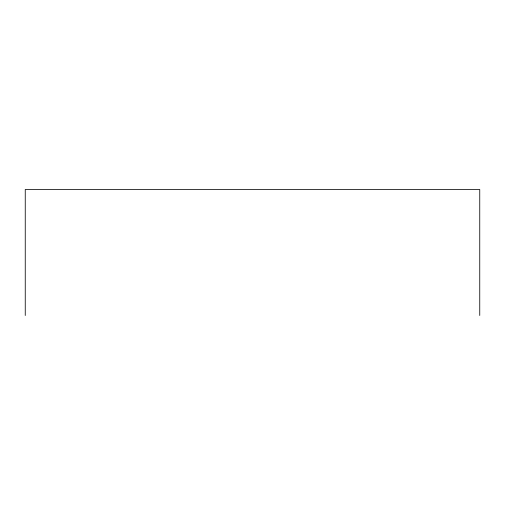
<?xml version="1.0" encoding="UTF-8"?>
<svg xmlns="http://www.w3.org/2000/svg" width="505" height="505" viewBox="0 0 505 505"><rect width="100%" height="100%" fill="white"/><g stroke="black" fill="none" stroke-linecap="round" stroke-linejoin="round"><path stroke-width="0.76" d="M479.75 315.492L479.75 189.508L25.25 189.508L25.25 315.492"/></g></svg>
